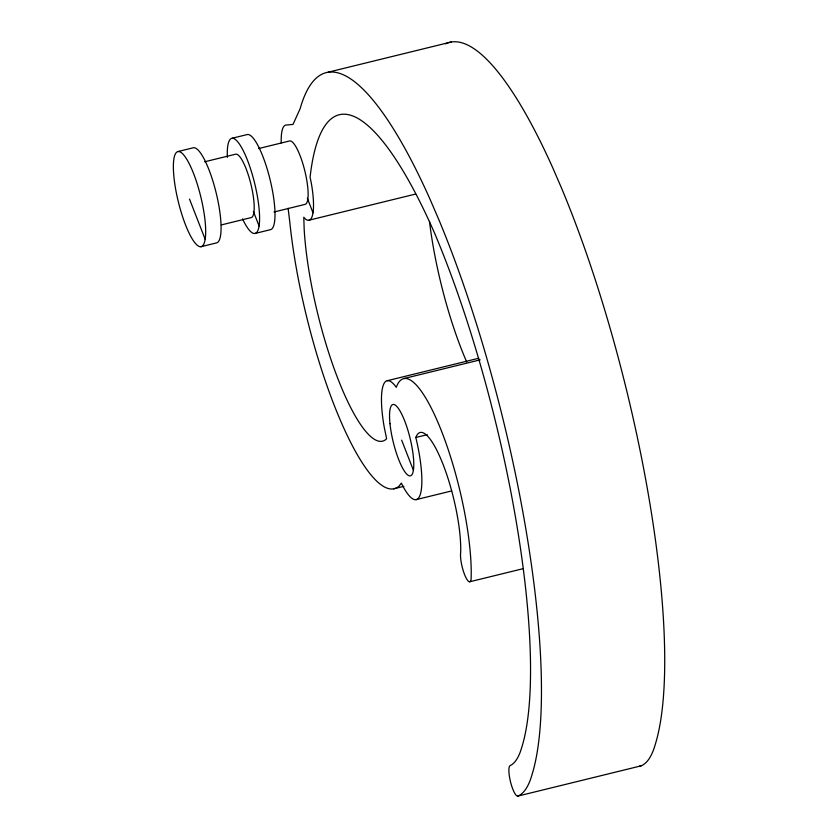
<?xml version="1.0" encoding="UTF-8"?>
<svg xmlns="http://www.w3.org/2000/svg" width="838" height="838" viewBox="0 0 838 838"><rect width="100%" height="100%" fill="white"/><g stroke="black" fill="none" stroke-linecap="round" stroke-linejoin="round"><path stroke-width="1.26" d="M328.035 72.236L451.294 41.994M177.981 151.542L193.389 147.76A48.96 11.512 76.2 0 1 216.235 193.18A48.96 11.512 76.2 0 1 216.445 242.926L201.047 246.707A48.96 11.512 76.2 0 1 173.948 177.195A48.96 11.512 76.2 0 1 193.547 173.456A48.96 11.512 76.2 0 1 201.047 246.707M231.906 138.312L247.315 134.53A48.96 11.512 76.2 0 1 270.161 179.95A48.96 11.512 76.2 0 1 270.37 229.696L254.962 233.477M204.692 161.786L235.75 154.171A32.64 7.678 76.2 0 1 250.981 184.454A32.64 7.678 76.2 0 1 251.117 217.608L221.305 224.93M258.607 148.556L289.676 140.941A32.64 7.678 76.2 0 1 304.906 171.224A32.64 7.678 76.2 0 1 305.042 204.378L273.984 212.004M308.887 220.237L415.627 194.049M387.25 380.703L478.739 358.255M403.968 378.546L480.205 359.848M288.104 208.274L289.833 222.384A187.691 44.121 76.2 0 0 337.976 414.632A187.691 44.121 76.2 0 0 398.993 486.176L401.381 483.097L401.842 484.144A61.205 14.393 76.2 0 0 420.393 494.095A61.205 14.393 76.2 0 0 415.816 437.478L427.244 434.671M393.703 488.816L403.874 486.323M416.067 499.658L451.651 490.932M469.73 581.771L523.101 568.677M415.816 437.478A71.377 16.781 76.2 0 1 443.061 464.388A71.377 16.781 76.2 0 1 460.67 552.535A16.32 3.834 76.2 0 0 464.535 574.47A16.32 3.834 76.2 0 0 471.103 579.288A118.923 27.958 76.2 0 0 441.783 431.79A118.923 27.958 76.2 0 0 396.259 387.324A61.205 14.393 76.2 0 0 384.265 427.39L386.611 438.599L386.088 439.28A138.731 32.609 76.2 0 1 338.06 379.122A138.731 32.609 76.2 0 1 304.173 229.203L303.785 217.241L305.566 219.179A48.96 11.512 76.2 0 0 311.275 182.894L310.091 177.216A341.118 80.186 76.2 0 1 434.335 232.566A347.718 81.736 76.2 0 1 521.603 747.831A198.805 46.739 76.2 0 1 510.321 765.523A15.744 3.698 76.2 0 0 510.478 781.676A15.744 3.698 76.2 0 0 517.821 796.1L641.07 765.859A231.12 54.334 76.2 0 0 655.295 744.333A378.462 88.964 76.2 0 0 561.47 187.953L552.975 168.312A378.462 88.964 76.2 0 0 445.449 43.827M307.316 198.197L313.003 212.789M401.664 440.18L413.396 470.275M253.39 211.427L259.078 226.019M189.514 199.119L205.153 239.249M517.821 796.1A231.12 54.334 76.2 0 0 532.036 774.584A378.462 88.964 76.2 0 0 438.222 218.194L429.726 198.554A378.462 88.964 76.2 0 0 300.13 108.689L293.017 124.422L285.831 125.072A48.96 11.512 76.2 0 0 281.243 142.9M641.07 765.859A15.744 3.698 76.2 0 1 640.012 765.565M466.703 361.974A138.731 32.609 76.2 0 1 429.475 221.41M227.37 157.366A48.96 11.512 76.2 0 1 242.58 149.353A48.96 11.512 76.2 0 1 259.591 218.383A48.96 11.512 76.2 0 1 242.528 218.896M389.984 423.735A36.725 8.631 76.2 0 0 410.306 475.869A36.725 8.631 76.2 0 0 404.691 420.938A36.725 8.631 76.2 0 0 389.984 423.735"/></g></svg>
